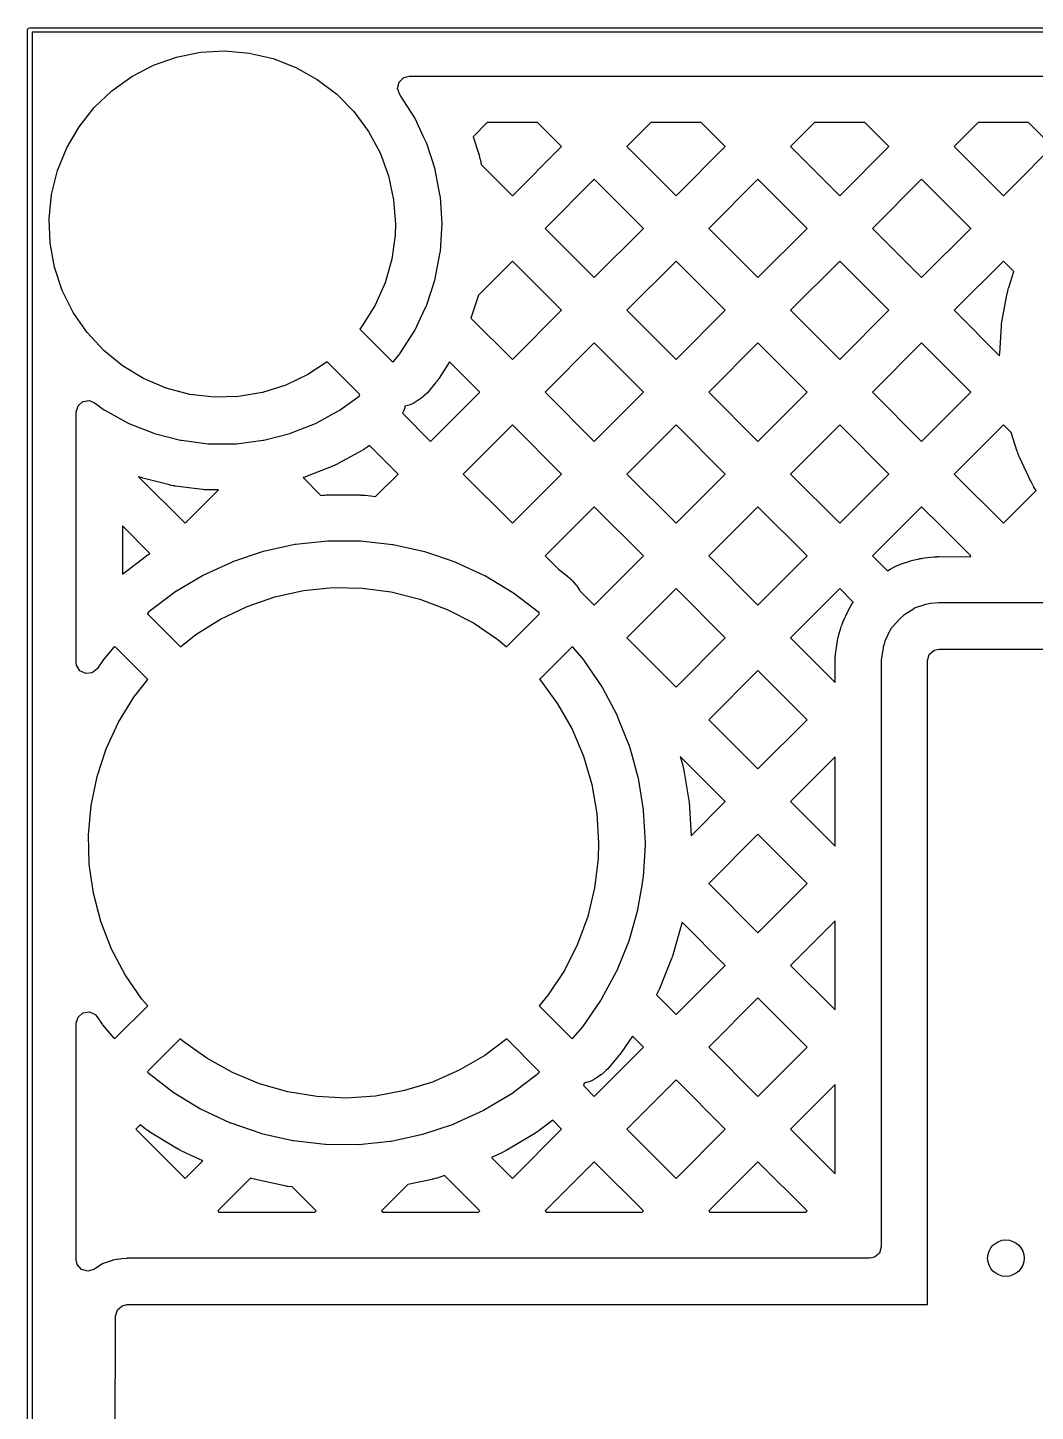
# Model space of a CAD drawing. Extents: x 54.1 to 108.3, y -71.2 to -40.8.
# Drawn here: x 54.06 to 65.12, y -56.02 to -40.84 of the extents above; entities that cross this region are included whole.
import ezdxf

# ---------------------------------------------------------------- set-up
doc = ezdxf.new("R2010")
doc.units = 0
doc.layers.add('BLACK', color=7, linetype='CONTINUOUS')

msp = doc.modelspace()

# ---------------------------------------------------------------- linework, layer by layer
at = {"layer": 'BLACK', "linetype": 'CONTINUOUS'}
for p, q in [((54.065, -40.87), (54.0723, -40.8523)), ((54.065, -71.17), (54.065, -40.87)), ((54.0723, -40.8523), (54.09, -40.845)), ((54.09, -40.845), (108.29, -40.845)), ((54.115, -40.895), (54.115, -71.145)), ((108.265, -40.895), (54.115, -40.895)), ((55.6986, -41.1673), (55.9619, -41.115)), ((55.9619, -41.115), (56.2298, -41.1002)), ((56.2298, -41.1002), (56.4972, -41.1234)), ((56.4972, -41.1234), (56.7587, -41.184)), ((55.2073, -41.38), (55.4454, -41.2563)), ((55.4454, -41.2563), (55.6986, -41.1673)), ((56.7587, -41.184), (57.009, -41.2808)), ((54.9889, -41.536), (55.2073, -41.38)), ((57.009, -41.2808), (57.2431, -41.412)), ((57.2431, -41.412), (57.4565, -41.5748)), ((58.1412, -41.442), (58.1921, -41.3926)), ((58.1921, -41.3926), (58.2509, -41.378)), ((58.2509, -41.378), (104.537, -41.378)), ((54.7947, -41.7213), (54.9889, -41.536)), ((57.4565, -41.5748), (57.6448, -41.766)), ((58.1251, -41.5112), (58.1412, -41.442)), ((58.1489, -41.5781), (58.1251, -41.5112)), ((58.1541, -41.5852), (58.1489, -41.5781)), ((54.6285, -41.932), (54.7947, -41.7213)), ((58.3122, -41.8343), (58.1541, -41.5852)), ((57.6448, -41.766), (57.8042, -41.9819)), ((58.316, -41.8412), (58.3122, -41.8343)), ((58.41, -42.0409), (58.316, -41.8412)), ((54.4937, -42.1641), (54.6285, -41.932)), ((57.8042, -41.9819), (57.9317, -42.2181)), ((59.1092, -41.884), (58.9523, -42.0409)), ((59.6607, -41.884), (59.1092, -41.884)), ((59.9252, -42.1485), (59.6607, -41.884)), ((60.9053, -41.884), (60.6408, -42.1485)), ((61.4568, -41.884), (60.9053, -41.884)), ((61.7213, -42.1485), (61.4568, -41.884)), ((62.7013, -41.884), (62.4369, -42.1485)), ((63.2528, -41.884), (62.7013, -41.884)), ((63.5173, -42.1485), (63.2528, -41.884)), ((64.4974, -41.884), (64.2329, -42.1485)), ((65.0489, -41.884), (64.4974, -41.884)), ((65.3134, -42.1485), (65.0489, -41.884)), ((54.393, -42.4129), (54.4937, -42.1641)), ((58.4416, -42.1082), (58.41, -42.0409)), ((58.4446, -42.1156), (58.4416, -42.1082)), ((58.5357, -42.3962), (58.4446, -42.1156)), ((58.9523, -42.0409), (59.0182, -42.2436)), ((59.385, -42.6887), (59.9252, -42.1485)), ((60.6408, -42.1485), (61.181, -42.6887)), ((61.181, -42.6887), (61.7213, -42.1485)), ((62.4369, -42.1485), (62.9771, -42.6887)), ((62.9771, -42.6887), (63.5173, -42.1485)), ((63.5173, -42.1485), (63.5173, -42.1485)), ((64.2329, -42.1485), (64.7731, -42.6887)), ((64.8867, -42.5752), (65.3134, -42.1485)), ((57.9317, -42.2181), (58.0246, -42.4699)), ((59.0182, -42.2436), (59.0194, -42.2474)), ((59.0194, -42.2474), (59.0238, -42.2627)), ((59.0238, -42.2627), (59.0249, -42.2665)), ((59.0249, -42.2665), (59.0288, -42.2819)), ((59.0288, -42.2819), (59.0297, -42.2857)), ((59.0297, -42.2857), (59.0332, -42.3013)), ((59.0332, -42.3013), (59.034, -42.3052)), ((59.034, -42.3052), (59.0417, -42.3454)), ((54.3283, -42.6733), (54.393, -42.4129)), ((58.0246, -42.4699), (58.081, -42.7323)), ((58.5377, -42.4039), (58.5357, -42.3962)), ((58.593, -42.6937), (58.5377, -42.4039)), ((59.0417, -42.3454), (59.385, -42.6887)), ((60.283, -42.5063), (59.7428, -43.0465)), ((60.8232, -43.0465), (60.283, -42.5063)), ((62.0791, -42.5063), (61.5388, -43.0465)), ((62.6193, -43.0465), (62.0791, -42.5063)), ((63.8751, -42.5063), (63.3349, -43.0465)), ((64.4153, -43.0465), (63.8751, -42.5063)), ((64.7731, -42.6887), (64.8867, -42.5752)), ((54.3009, -42.9403), (54.3283, -42.6733)), ((58.081, -42.7323), (58.1, -43)), ((58.594, -42.7016), (58.593, -42.6937)), ((58.6125, -42.996), (58.594, -42.7016)), ((54.3115, -43.2085), (54.3009, -42.9403)), ((58.1, -43), (58.0963, -43.1193)), ((58.594, -43.2984), (58.6098, -43.0465)), ((58.6098, -43.0465), (58.6125, -43.004)), ((58.6125, -43.004), (58.6125, -42.996)), ((59.7428, -43.0465), (60.283, -43.5867)), ((60.283, -43.5867), (60.8232, -43.0465)), ((61.5388, -43.0465), (62.0791, -43.5867)), ((62.0791, -43.5867), (62.6193, -43.0465)), ((62.6193, -43.0465), (62.6193, -43.0465)), ((63.3349, -43.0465), (63.8751, -43.5867)), ((63.8751, -43.5867), (64.4153, -43.0465)), ((54.3597, -43.4725), (54.3115, -43.2085)), ((58.0963, -43.1193), (58.0605, -43.3853)), ((58.0605, -43.3853), (57.9877, -43.6436)), ((58.5377, -43.5961), (58.593, -43.3063)), ((58.593, -43.3063), (58.594, -43.2984)), ((54.4446, -43.7271), (54.3597, -43.4725)), ((59.385, -43.4043), (59.0111, -43.7781)), ((59.9252, -43.9445), (59.385, -43.4043)), ((61.181, -43.4043), (60.6408, -43.9445)), ((61.7213, -43.9445), (61.181, -43.4043)), ((62.9771, -43.4043), (62.4369, -43.9445)), ((63.5173, -43.9445), (62.9771, -43.4043)), ((64.7731, -43.4043), (64.2329, -43.9445)), ((64.8884, -43.5195), (64.7731, -43.4043)), ((64.8318, -43.6936), (64.8884, -43.5195)), ((57.9877, -43.6436), (57.8792, -43.8891)), ((58.4446, -43.8844), (58.5357, -43.6038)), ((58.5357, -43.6038), (58.5377, -43.5961)), ((64.8262, -43.7127), (64.8306, -43.6974)), ((64.8306, -43.6974), (64.8318, -43.6936)), ((54.5646, -43.9672), (54.4446, -43.7271)), ((59.0111, -43.7781), (58.9295, -44.0293)), ((64.7592, -44.0528), (64.816, -43.7552)), ((64.816, -43.7552), (64.8168, -43.7513)), ((64.8168, -43.7513), (64.8203, -43.7357)), ((64.8203, -43.7357), (64.8212, -43.7319)), ((64.8212, -43.7319), (64.8251, -43.7165)), ((64.8251, -43.7165), (64.8262, -43.7127)), ((54.7172, -44.188), (54.5646, -43.9672)), ((57.8792, -43.8891), (57.7371, -44.1168)), ((58.3769, -44.0293), (58.4416, -43.8918)), ((58.4416, -43.8918), (58.4446, -43.8844)), ((59.385, -44.4847), (59.9252, -43.9445)), ((59.9252, -43.9445), (59.9252, -43.9445)), ((60.6408, -43.9445), (61.181, -44.4847)), ((61.181, -44.4847), (61.7213, -43.9445)), ((62.4369, -43.9445), (62.9771, -44.4847)), ((62.9771, -44.4847), (63.5173, -43.9445)), ((63.5173, -43.9445), (63.5173, -43.9445)), ((64.2329, -43.9445), (64.7315, -44.4431)), ((57.7371, -44.1168), (57.7092, -44.15)), ((57.7092, -44.15), (58.0601, -44.5009)), ((58.3122, -44.1657), (58.316, -44.1588)), ((58.316, -44.1588), (58.3769, -44.0293)), ((58.9295, -44.0293), (59.385, -44.4847)), ((64.7322, -44.4182), (64.7513, -44.1158)), ((64.7513, -44.1158), (64.7516, -44.1119)), ((64.7516, -44.1119), (64.7531, -44.096)), ((64.7531, -44.096), (64.7535, -44.0921)), ((64.7535, -44.0921), (64.7555, -44.0764)), ((64.7555, -44.0764), (64.7561, -44.0724)), ((64.7561, -44.0724), (64.7585, -44.0567)), ((64.7585, -44.0567), (64.7592, -44.0528)), ((54.8994, -44.385), (54.7172, -44.188)), ((58.1541, -44.4148), (58.3122, -44.1657)), ((60.283, -44.3023), (59.7428, -44.8425)), ((60.8232, -44.8425), (60.283, -44.3023)), ((62.0791, -44.3023), (61.5388, -44.8425)), ((62.6193, -44.8425), (62.0791, -44.3023)), ((63.8751, -44.3023), (63.3349, -44.8425)), ((64.4153, -44.8425), (63.8751, -44.3023)), ((55.1075, -44.5545), (54.8994, -44.385)), ((58.0835, -44.501), (58.1494, -44.4212)), ((58.1494, -44.4212), (58.1541, -44.4148)), ((64.7315, -44.4381), (64.7321, -44.4222)), ((64.7315, -44.4421), (64.7315, -44.4381)), ((64.7315, -44.4431), (64.7315, -44.4421)), ((64.7321, -44.4222), (64.7322, -44.4182)), ((55.3374, -44.6929), (55.1075, -44.5545)), ((57.3511, -44.5103), (57.1414, -44.6504)), ((57.7027, -44.862), (57.3511, -44.5103)), ((58.0601, -44.5009), (58.0734, -44.5082)), ((58.0734, -44.5082), (58.0835, -44.501)), ((58.6936, -44.509), (58.5792, -44.6893)), ((59.0272, -44.8425), (58.6936, -44.509)), ((55.5846, -44.7976), (55.3374, -44.6929)), ((57.1414, -44.6504), (56.8994, -44.7666)), ((58.5418, -44.7407), (58.4628, -44.8363)), ((58.5443, -44.7376), (58.5418, -44.7407)), ((58.5541, -44.725), (58.5443, -44.7376)), ((58.5565, -44.7219), (58.5541, -44.725)), ((58.5658, -44.7091), (58.5565, -44.7219)), ((58.5681, -44.7058), (58.5658, -44.7091)), ((58.577, -44.6926), (58.5681, -44.7058)), ((58.5792, -44.6893), (58.577, -44.6926)), ((55.844, -44.8663), (55.5846, -44.7976)), ((56.1105, -44.8979), (55.844, -44.8663)), ((56.3788, -44.8916), (56.1105, -44.8979)), ((56.6435, -44.8475), (56.3788, -44.8916)), ((56.8994, -44.7666), (56.6435, -44.8475)), ((57.496, -45.0348), (57.7012, -44.8857)), ((57.7012, -44.8857), (57.7097, -44.8748)), ((57.7097, -44.8748), (57.7027, -44.862)), ((58.3903, -44.9037), (58.3372, -44.9414)), ((58.403, -44.8933), (58.3903, -44.9037)), ((58.4515, -44.8482), (58.403, -44.8933)), ((58.4628, -44.8363), (58.4515, -44.8482)), ((58.487, -45.3828), (59.0272, -44.8425)), ((59.7428, -44.8425), (60.283, -45.3828)), ((60.283, -45.3828), (60.8232, -44.8425)), ((61.5388, -44.8425), (62.0791, -45.3828)), ((62.0791, -45.3828), (62.6193, -44.8425)), ((62.6193, -44.8425), (62.6193, -44.8425)), ((63.3349, -44.8425), (63.8751, -45.3828)), ((63.8751, -45.3828), (64.4153, -44.8425)), ((54.598, -45.0598), (54.618, -44.9917)), ((54.598, -47.8051), (54.598, -45.0598)), ((54.618, -44.9917), (54.6717, -44.9452)), ((54.6717, -44.9452), (54.7419, -44.9351)), ((54.7419, -44.9351), (54.7981, -44.9579)), ((54.7981, -44.9579), (54.904, -45.0348)), ((54.904, -45.0348), (54.9106, -45.0391)), ((54.9106, -45.0391), (55.1692, -45.1812)), ((57.4284, -45.0726), (57.4893, -45.0391)), ((57.4893, -45.0391), (57.496, -45.0348)), ((58.1914, -45.0431), (58.1768, -45.0726)), ((58.2026, -45.0091), (58.1914, -45.0431)), ((58.2048, -44.9967), (58.2026, -45.0091)), ((58.264, -44.9804), (58.2048, -44.9967)), ((58.2956, -44.9669), (58.264, -44.9804)), ((58.3291, -44.9467), (58.2956, -44.9669)), ((58.3372, -44.9414), (58.3291, -44.9467)), ((55.1692, -45.1812), (55.1764, -45.1846)), ((55.1764, -45.1846), (55.4507, -45.2932)), ((56.9493, -45.2932), (57.2236, -45.1846)), ((57.2236, -45.1846), (57.2308, -45.1812)), ((57.2308, -45.1812), (57.4284, -45.0726)), ((58.1768, -45.0726), (58.487, -45.3828)), ((59.385, -45.2003), (58.8448, -45.7406)), ((59.9252, -45.7406), (59.385, -45.2003)), ((61.181, -45.2003), (60.6408, -45.7406)), ((61.7213, -45.7406), (61.181, -45.2003)), ((62.9771, -45.2003), (62.4369, -45.7406)), ((63.5173, -45.7406), (62.9771, -45.2003)), ((64.7731, -45.2003), (64.2329, -45.7406)), ((64.8571, -45.2843), (64.7731, -45.2003)), ((55.4507, -45.2932), (55.4582, -45.2957)), ((55.4582, -45.2957), (55.7441, -45.369)), ((55.7441, -45.369), (55.7518, -45.3705)), ((55.7518, -45.3705), (56.0446, -45.4075)), ((56.3554, -45.4075), (56.6482, -45.3705)), ((56.6482, -45.3705), (56.6559, -45.369)), ((56.6559, -45.369), (56.9418, -45.2957)), ((56.9418, -45.2957), (56.9493, -45.2932)), ((64.9254, -45.4946), (64.8571, -45.2843)), ((56.0446, -45.4075), (56.0525, -45.408)), ((56.0525, -45.408), (56.3475, -45.408)), ((56.3475, -45.408), (56.3554, -45.4075)), ((57.7366, -45.4806), (57.4711, -45.6265)), ((57.74, -45.4786), (57.7366, -45.4806)), ((57.7538, -45.4705), (57.74, -45.4786)), ((57.7571, -45.4684), (57.7538, -45.4705)), ((57.7705, -45.4599), (57.7571, -45.4684)), ((57.7738, -45.4578), (57.7705, -45.4599)), ((57.787, -45.4488), (57.7738, -45.4578)), ((57.7902, -45.4465), (57.787, -45.4488)), ((57.8162, -45.4276), (57.7902, -45.4465)), ((58.1292, -45.7406), (57.8162, -45.4276)), ((64.9267, -45.4983), (64.9254, -45.4946)), ((64.9321, -45.5133), (64.9267, -45.4983)), ((64.9335, -45.517), (64.9321, -45.5133)), ((64.9393, -45.5317), (64.9335, -45.517)), ((57.4136, -45.6536), (57.1319, -45.7651)), ((57.4172, -45.6521), (57.4136, -45.6536)), ((57.4319, -45.6457), (57.4172, -45.6521)), ((57.4355, -45.6441), (57.4319, -45.6457)), ((57.4498, -45.6374), (57.4355, -45.6441)), ((57.4533, -45.6356), (57.4498, -45.6374)), ((57.4676, -45.6284), (57.4533, -45.6356)), ((57.4711, -45.6265), (57.4676, -45.6284)), ((64.9409, -45.5354), (64.9393, -45.5317)), ((64.9472, -45.55), (64.9409, -45.5354)), ((64.9488, -45.5536), (64.9472, -45.55)), ((65.0778, -45.8278), (64.9488, -45.5536)), ((55.2869, -45.7719), (55.2824, -45.7703)), ((55.2824, -45.7703), (55.7929, -46.2808)), ((55.2906, -45.7732), (55.2869, -45.7719)), ((55.3056, -45.7781), (55.2906, -45.7732)), ((55.3094, -45.7793), (55.3056, -45.7781)), ((55.3119, -45.78), (55.3094, -45.7793)), ((55.3248, -45.7837), (55.3119, -45.78)), ((55.3286, -45.7848), (55.3248, -45.7837)), ((55.6221, -45.8601), (55.3286, -45.7848)), ((57.0906, -45.7793), (57.0881, -45.78)), ((57.0881, -45.78), (57.2829, -45.9748)), ((57.0944, -45.7781), (57.0906, -45.7793)), ((57.1094, -45.7732), (57.0944, -45.7781)), ((57.1131, -45.7719), (57.1094, -45.7732)), ((57.1282, -45.7665), (57.1131, -45.7719)), ((57.1319, -45.7651), (57.1282, -45.7665)), ((57.8839, -45.9858), (58.1292, -45.7406)), ((58.8448, -45.7406), (59.385, -46.2808)), ((59.385, -46.2808), (59.9252, -45.7406)), ((59.9252, -45.7406), (59.9252, -45.7406)), ((60.6408, -45.7406), (61.181, -46.2808)), ((61.181, -46.2808), (61.7213, -45.7406)), ((62.4369, -45.7406), (62.9771, -46.2808)), ((62.9771, -46.2808), (63.5173, -45.7406)), ((63.5173, -45.7406), (63.5173, -45.7406)), ((64.2329, -45.7406), (64.7731, -46.2808)), ((65.0796, -45.8314), (65.0778, -45.8278)), ((55.6259, -45.8611), (55.6221, -45.8601)), ((55.6415, -45.8645), (55.6259, -45.8611)), ((55.6454, -45.8653), (55.6415, -45.8645)), ((55.6609, -45.8683), (55.6454, -45.8653)), ((55.6648, -45.869), (55.6609, -45.8683)), ((55.6806, -45.8715), (55.6648, -45.869)), ((55.6845, -45.872), (55.6806, -45.8715)), ((55.9851, -45.91), (55.6845, -45.872)), ((55.7929, -46.2808), (56.1597, -45.914)), ((55.989, -45.9104), (55.9851, -45.91)), ((56.0049, -45.9119), (55.989, -45.9104)), ((56.0088, -45.9123), (56.0049, -45.9119)), ((56.0246, -45.9132), (56.0088, -45.9123)), ((56.0286, -45.9134), (56.0246, -45.9132)), ((56.0445, -45.9139), (56.0286, -45.9134)), ((56.0485, -45.914), (56.0445, -45.9139)), ((56.1597, -45.914), (56.0485, -45.914)), ((57.2829, -45.9748), (57.3038, -45.9725)), ((57.3038, -45.9725), (57.3072, -45.9722)), ((57.3072, -45.9722), (57.3209, -45.9711)), ((57.3209, -45.9711), (57.3243, -45.9709)), ((57.3243, -45.9709), (57.338, -45.9702)), ((57.338, -45.9702), (57.3414, -45.9701)), ((57.3414, -45.9701), (57.3551, -45.9697)), ((57.3551, -45.9697), (57.3585, -45.9697)), ((57.3585, -45.9697), (57.7168, -45.9703)), ((57.7168, -45.9703), (57.7202, -45.9704)), ((57.7202, -45.9704), (57.734, -45.9708)), ((57.734, -45.9708), (57.7374, -45.9709)), ((57.7374, -45.9709), (57.751, -45.9717)), ((57.751, -45.9717), (57.7544, -45.9719)), ((57.7544, -45.9719), (57.7681, -45.973)), ((57.7681, -45.973), (57.7715, -45.9734)), ((57.7715, -45.9734), (57.8839, -45.9858)), ((64.7731, -46.2808), (65.1325, -45.9214)), ((65.0868, -45.8456), (65.0796, -45.8314)), ((65.0887, -45.8491), (65.0868, -45.8456)), ((65.0963, -45.8629), (65.0887, -45.8491)), ((65.0983, -45.8664), (65.0963, -45.8629)), ((65.1064, -45.8801), (65.0983, -45.8664)), ((65.1085, -45.8835), (65.1064, -45.8801)), ((65.1325, -45.9214), (65.1085, -45.8835)), ((60.283, -46.0984), (59.7428, -46.6386)), ((60.8232, -46.6386), (60.283, -46.0984)), ((62.0791, -46.0984), (61.5388, -46.6386)), ((62.6193, -46.6386), (62.0791, -46.0984)), ((63.8751, -46.0984), (63.3349, -46.6386)), ((64.1011, -46.3244), (63.8751, -46.0984)), ((55.4071, -46.6106), (55.104, -46.3075)), ((55.104, -46.3075), (55.104, -46.8376)), ((64.4153, -46.6386), (64.1011, -46.3244)), ((56.998, -46.5145), (56.6546, -46.5894)), ((57.0047, -46.5134), (56.998, -46.5145)), ((57.3542, -46.476), (57.0047, -46.5134)), ((57.361, -46.4757), (57.3542, -46.476)), ((57.7125, -46.4763), (57.361, -46.4757)), ((57.7193, -46.4767), (57.7125, -46.4763)), ((58.0687, -46.5153), (57.7193, -46.4767)), ((58.0754, -46.5164), (58.0687, -46.5153)), ((58.4186, -46.5924), (58.0754, -46.5164)), ((55.104, -46.8376), (55.3732, -46.6339)), ((55.3732, -46.6339), (55.376, -46.6319)), ((55.376, -46.6319), (55.3872, -46.6239)), ((55.3872, -46.6239), (55.39, -46.622)), ((55.39, -46.622), (55.4013, -46.6144)), ((55.4013, -46.6144), (55.4041, -46.6125)), ((55.4041, -46.6125), (55.4071, -46.6106)), ((56.3084, -46.7052), (55.989, -46.8521)), ((56.3147, -46.7027), (56.3084, -46.7052)), ((56.648, -46.5912), (56.3147, -46.7027)), ((56.6546, -46.5894), (56.648, -46.5912)), ((58.4251, -46.5943), (58.4186, -46.5924)), ((58.5561, -46.6386), (58.4251, -46.5943)), ((58.7581, -46.707), (58.5561, -46.6386)), ((58.7644, -46.7095), (58.7581, -46.707)), ((59.0832, -46.8575), (58.7644, -46.7095)), ((59.7428, -46.6386), (59.8926, -46.7884)), ((60.283, -47.1788), (60.8232, -46.6386)), ((61.5388, -46.6386), (62.0791, -47.1788)), ((62.0791, -47.1788), (62.6193, -46.6386)), ((62.6193, -46.6386), (62.6193, -46.6386)), ((63.3349, -46.6386), (63.4993, -46.803)), ((63.6062, -46.7439), (63.6356, -46.732)), ((63.6356, -46.732), (63.643, -46.7293)), ((63.643, -46.7293), (63.7465, -46.6949)), ((63.7465, -46.6949), (63.7497, -46.6939)), ((63.7497, -46.6939), (63.7627, -46.69)), ((63.7627, -46.69), (63.766, -46.689)), ((63.766, -46.689), (63.779, -46.6855)), ((63.779, -46.6855), (63.7823, -46.6846)), ((63.7823, -46.6846), (63.7956, -46.6813)), ((63.7956, -46.6813), (63.7989, -46.6806)), ((63.7989, -46.6806), (63.8514, -46.6692)), ((63.8514, -46.6692), (63.8547, -46.6685)), ((63.8547, -46.6685), (63.8681, -46.666)), ((63.8681, -46.666), (63.8715, -46.6654)), ((63.8715, -46.6654), (63.8848, -46.6633)), ((63.8848, -46.6633), (63.8882, -46.6628)), ((63.8882, -46.6628), (63.9017, -46.661)), ((63.9017, -46.661), (63.9051, -46.6606)), ((63.9051, -46.6606), (64.0135, -46.649)), ((64.0135, -46.649), (64.0169, -46.6487)), ((64.0169, -46.6487), (64.0305, -46.6476)), ((64.0305, -46.6476), (64.0338, -46.6474)), ((64.0338, -46.6474), (64.0474, -46.6467)), ((64.0474, -46.6467), (64.0507, -46.6466)), ((64.0507, -46.6466), (64.0644, -46.6462)), ((64.0644, -46.6462), (64.0678, -46.6462)), ((64.0678, -46.6462), (64.4072, -46.6467)), ((64.4072, -46.6467), (64.4153, -46.6386)), ((55.983, -46.8553), (55.6814, -47.0358)), ((55.989, -46.8521), (55.983, -46.8553)), ((59.0892, -46.8607), (59.0832, -46.8575)), ((59.3902, -47.0422), (59.0892, -46.8607)), ((59.8926, -46.7884), (59.9848, -46.8586)), ((59.9848, -46.8586), (59.9874, -46.8607)), ((59.9874, -46.8607), (59.9982, -46.8693)), ((59.9982, -46.8693), (60.0008, -46.8715)), ((60.0008, -46.8715), (60.0112, -46.8804)), ((60.0112, -46.8804), (60.0137, -46.8826)), ((60.0137, -46.8826), (60.0239, -46.8918)), ((63.4993, -46.803), (63.5291, -46.7838)), ((63.5291, -46.7838), (63.5358, -46.7798)), ((63.5358, -46.7798), (63.5636, -46.7643)), ((63.5636, -46.7643), (63.5706, -46.7607)), ((63.5706, -46.7607), (63.599, -46.7471)), ((63.599, -46.7471), (63.6062, -46.7439)), ((55.6758, -47.0396), (55.3954, -47.2516)), ((55.6814, -47.0358), (55.6758, -47.0396)), ((56.778, -47.0871), (57.093, -47.0185)), ((57.093, -47.0185), (57.4137, -46.9865)), ((57.4137, -46.9865), (57.7361, -46.9915)), ((57.7361, -46.9915), (58.0557, -47.0336)), ((58.0557, -47.0336), (58.3683, -47.1121)), ((59.3958, -47.0461), (59.3902, -47.0422)), ((60.0239, -46.8918), (60.0265, -46.8941)), ((60.0265, -46.8941), (60.0349, -46.9022)), ((60.0349, -46.9022), (60.0447, -46.9126)), ((60.0447, -46.9126), (60.0818, -46.9567)), ((60.0818, -46.9567), (60.0903, -46.9682)), ((60.0903, -46.9682), (60.1216, -47.0155)), ((60.1216, -47.0155), (60.1247, -47.0205)), ((60.1247, -47.0205), (60.283, -47.1788)), ((61.181, -46.9964), (60.6408, -47.5366)), ((61.7213, -47.5366), (61.181, -46.9964)), ((62.9771, -46.9964), (62.4369, -47.5366)), ((63.1254, -47.1447), (62.9771, -46.9964)), ((56.1821, -47.3303), (56.473, -47.1916)), ((56.473, -47.1916), (56.778, -47.0871)), ((58.3683, -47.1121), (58.6699, -47.2261)), ((59.6754, -47.2591), (59.3958, -47.0461)), ((63.0764, -47.2252), (63.0938, -47.1934)), ((63.0938, -47.1934), (63.0984, -47.1856)), ((63.0984, -47.1856), (63.1177, -47.1555)), ((63.1177, -47.1555), (63.1229, -47.1481)), ((63.1229, -47.1481), (63.1254, -47.1447)), ((63.8872, -47.1814), (63.8026, -47.2095)), ((63.9028, -47.1762), (63.8872, -47.1814)), ((63.9061, -47.1751), (63.9028, -47.1762)), ((63.9028, -47.1762), (63.9028, -47.1762)), ((63.927, -47.1706), (63.9061, -47.1751)), ((63.9553, -47.1644), (63.927, -47.1706)), ((63.9586, -47.1637), (63.9553, -47.1644)), ((63.9553, -47.1644), (63.9553, -47.1644)), ((63.974, -47.1621), (63.9586, -47.1637)), ((64.0636, -47.1526), (63.974, -47.1621)), ((64.067, -47.1522), (64.0636, -47.1526)), ((64.0636, -47.1526), (64.0636, -47.1526)), ((64.0704, -47.1522), (64.067, -47.1522)), ((71.7237, -47.1641), (64.0704, -47.1522)), ((64.0704, -47.1522), (64.0704, -47.1522)), ((55.389, -47.2572), (55.3809, -47.2709)), ((55.3809, -47.2709), (55.381, -47.2717)), ((55.381, -47.2717), (55.386, -47.2798)), ((55.386, -47.2798), (55.7418, -47.6356)), ((55.3902, -47.256), (55.389, -47.2572)), ((55.3954, -47.2516), (55.3902, -47.256)), ((55.909, -47.5016), (56.1821, -47.3303)), ((58.6699, -47.2261), (58.9563, -47.3739)), ((59.32, -47.6358), (59.6738, -47.282)), ((59.6738, -47.282), (59.6814, -47.268)), ((59.6768, -47.2603), (59.6754, -47.2591)), ((59.6813, -47.2671), (59.6768, -47.2603)), ((59.6814, -47.268), (59.6813, -47.2671)), ((63.0123, -47.3648), (63.0724, -47.2332)), ((63.0724, -47.2332), (63.0764, -47.2252)), ((63.6273, -47.3342), (63.5326, -47.4434)), ((63.6352, -47.3273), (63.6273, -47.3342)), ((63.6776, -47.2906), (63.6352, -47.3273)), ((63.681, -47.2877), (63.6776, -47.2906)), ((63.6776, -47.2906), (63.6776, -47.2906)), ((63.7559, -47.2395), (63.681, -47.2877)), ((63.796, -47.2138), (63.7559, -47.2395)), ((63.8026, -47.2095), (63.796, -47.2138)), ((63.796, -47.2138), (63.796, -47.2138)), ((58.9563, -47.3739), (59.2239, -47.5537)), ((62.9671, -47.5005), (62.9871, -47.4324)), ((62.9871, -47.4324), (62.9884, -47.4281)), ((62.9884, -47.4281), (62.9941, -47.4109)), ((62.9941, -47.4109), (62.9956, -47.4067)), ((62.9956, -47.4067), (63.0019, -47.3898)), ((63.0019, -47.3898), (63.0036, -47.3856)), ((63.0036, -47.3856), (63.0105, -47.3689)), ((63.0105, -47.3689), (63.0123, -47.3648)), ((63.5326, -47.4434), (63.4726, -47.575)), ((55.0088, -47.6436), (54.9014, -47.7693)), ((55.0185, -47.6368), (55.0088, -47.6436)), ((55.032, -47.6442), (55.0185, -47.6368)), ((55.3821, -47.9943), (55.032, -47.6442)), ((55.7418, -47.6356), (55.909, -47.5016)), ((59.2239, -47.5537), (59.32, -47.6358)), ((60.0314, -47.6428), (59.682, -47.9922)), ((60.0417, -47.6367), (60.0314, -47.6428)), ((60.0546, -47.6452), (60.0417, -47.6367)), ((60.1676, -47.7785), (60.0546, -47.6452)), ((60.6408, -47.5366), (61.181, -48.0769)), ((61.181, -48.0769), (61.7213, -47.5366)), ((62.4369, -47.5366), (62.926, -48.0258)), ((62.9311, -47.7142), (62.9517, -47.5711)), ((62.9517, -47.5711), (62.9524, -47.5666)), ((62.9524, -47.5666), (62.9557, -47.5488)), ((62.9557, -47.5488), (62.9565, -47.5444)), ((62.9565, -47.5444), (62.9604, -47.5268)), ((62.9604, -47.5268), (62.9614, -47.5224)), ((62.9614, -47.5224), (62.9659, -47.5049)), ((62.9659, -47.5049), (62.9671, -47.5005)), ((63.4519, -47.6475), (63.4326, -47.7817)), ((63.4526, -47.6431), (63.4519, -47.6475)), ((63.4519, -47.6475), (63.4519, -47.6475)), ((63.4544, -47.6367), (63.4526, -47.6431)), ((63.4667, -47.595), (63.4544, -47.6367)), ((63.4726, -47.575), (63.4667, -47.595)), ((54.8973, -47.7747), (54.8281, -47.8761)), ((54.9014, -47.7693), (54.8973, -47.7747)), ((60.1717, -47.7839), (60.1676, -47.7785)), ((60.3688, -48.0749), (60.1717, -47.7839)), ((62.926, -47.7862), (62.9261, -47.7817)), ((62.926, -48.0258), (62.926, -47.7862)), ((62.9261, -47.7817), (62.9267, -47.7636)), ((62.9267, -47.7636), (62.927, -47.7591)), ((62.927, -47.7591), (62.9282, -47.7412)), ((62.9282, -47.7412), (62.9286, -47.7367)), ((62.9286, -47.7367), (62.9306, -47.7187)), ((62.9306, -47.7187), (62.9311, -47.7142)), ((63.4326, -47.7818), (63.432, -47.7862)), ((63.432, -47.7862), (63.432, -54.216)), ((63.4326, -47.7817), (63.4326, -47.7818)), ((63.94, -47.7862), (63.96, -47.7181)), ((63.94, -54.85), (63.94, -47.7862)), ((63.96, -47.7181), (64.0137, -47.6716)), ((64.0137, -47.6716), (64.0662, -47.6602)), ((64.0662, -47.6602), (71.723, -47.6721)), ((54.6022, -47.8373), (54.598, -47.8051)), ((54.6389, -47.898), (54.6022, -47.8373)), ((54.7027, -47.9293), (54.6389, -47.898)), ((54.7732, -47.9211), (54.7027, -47.9293)), ((54.8281, -47.8761), (54.7732, -47.9211)), ((62.0791, -47.8944), (61.5388, -48.4346)), ((62.6193, -48.4346), (62.0791, -47.8944)), ((55.2318, -48.186), (55.3821, -47.9943)), ((59.682, -47.9922), (59.6884, -47.9992)), ((59.6884, -47.9992), (59.8793, -48.259)), ((60.3723, -48.0808), (60.3688, -48.0749)), ((60.5367, -48.3914), (60.3723, -48.0808)), ((55.0633, -48.4609), (55.2318, -48.186)), ((59.8793, -48.259), (60.039, -48.539)), ((60.5396, -48.3976), (60.5367, -48.3914)), ((60.5543, -48.4346), (60.5396, -48.3976)), ((54.9276, -48.7533), (55.0633, -48.4609)), ((60.039, -48.539), (60.1655, -48.8355)), ((60.6696, -48.7242), (60.5543, -48.4346)), ((61.5388, -48.4346), (62.0791, -48.9749)), ((62.0791, -48.9749), (62.6193, -48.4346)), ((54.8264, -49.0593), (54.9276, -48.7533)), ((60.1655, -48.8355), (60.257, -49.1446)), ((60.6717, -48.7306), (60.6696, -48.7242)), ((60.7015, -48.838), (60.6717, -48.7306)), ((60.7657, -49.0693), (60.7015, -48.838)), ((61.7213, -49.3327), (61.2266, -48.838)), ((61.2266, -48.838), (61.2542, -48.9374)), ((62.926, -48.8435), (62.4369, -49.3327)), ((62.926, -49.8218), (62.926, -48.8435)), ((61.2542, -48.9374), (61.255, -48.9407)), ((61.255, -48.9407), (61.2584, -48.954)), ((61.2584, -48.954), (61.2591, -48.9573)), ((61.2591, -48.9573), (61.2621, -48.9706)), ((61.2621, -48.9706), (61.2627, -48.974)), ((61.2627, -48.974), (61.2653, -48.9875)), ((61.2653, -48.9875), (61.2659, -48.9908)), ((61.2659, -48.9908), (61.3238, -49.3444)), ((54.761, -49.375), (54.8264, -49.0593)), ((60.257, -49.1446), (60.3124, -49.4622)), ((60.7671, -49.076), (60.7657, -49.0693)), ((60.8239, -49.4228), (60.7671, -49.076)), ((54.7324, -49.696), (54.761, -49.375)), ((60.3124, -49.4622), (60.331, -49.784)), ((60.8247, -49.4296), (60.8239, -49.4228)), ((60.8438, -49.7822), (60.8247, -49.4296)), ((61.3238, -49.3444), (61.3243, -49.3478)), ((61.3243, -49.3478), (61.3262, -49.3614)), ((61.3262, -49.3614), (61.3266, -49.3648)), ((61.3266, -49.3648), (61.3281, -49.3784)), ((61.3281, -49.3784), (61.3284, -49.3818)), ((61.3284, -49.3818), (61.3295, -49.3955)), ((61.3295, -49.3955), (61.3297, -49.3988)), ((61.3297, -49.3988), (61.3465, -49.7075)), ((61.3465, -49.7075), (61.7213, -49.3327)), ((62.4369, -49.3327), (62.926, -49.8218)), ((54.7408, -50.0183), (54.7324, -49.696)), ((62.0791, -49.6905), (61.5388, -50.2307)), ((62.6193, -50.2307), (62.0791, -49.6905)), ((60.331, -49.784), (60.3255, -49.9598)), ((60.8221, -50.1614), (60.8437, -49.8089)), ((60.8437, -49.8089), (60.8438, -49.8053)), ((60.8439, -49.7858), (60.8438, -49.7822)), ((60.8438, -49.8053), (60.8439, -49.7858)), ((54.7862, -50.3374), (54.7408, -50.0183)), ((60.3255, -49.9598), (60.2867, -50.2798)), ((60.8106, -50.2307), (60.8213, -50.1681)), ((60.8213, -50.1681), (60.8221, -50.1614)), ((54.868, -50.6492), (54.7862, -50.3374)), ((60.2867, -50.2798), (60.2115, -50.5933)), ((60.7621, -50.5146), (60.8106, -50.2307)), ((61.5388, -50.2307), (62.0791, -50.7709)), ((62.0791, -50.7709), (62.6193, -50.2307)), ((60.6643, -50.8593), (60.7606, -50.5212)), ((60.7606, -50.5212), (60.7621, -50.5146)), ((54.9851, -50.9496), (54.868, -50.6492)), ((60.2115, -50.5933), (60.1007, -50.896)), ((61.2482, -50.6566), (61.15, -51.0012)), ((61.2484, -50.6558), (61.2482, -50.6566)), ((61.7213, -51.1287), (61.2484, -50.6558)), ((62.926, -50.6396), (62.4369, -51.1287)), ((62.926, -51.6179), (62.926, -50.6396)), ((55.136, -51.2345), (54.9851, -50.9496)), ((60.1007, -50.896), (59.9559, -51.184)), ((60.5298, -51.1914), (60.6621, -50.8657)), ((60.6621, -50.8657), (60.6643, -50.8593)), ((61.1322, -51.0529), (60.9974, -51.3849)), ((61.1334, -51.0498), (61.1322, -51.0529)), ((61.1383, -51.0369), (61.1334, -51.0498)), ((61.1394, -51.0337), (61.1383, -51.0369)), ((61.1439, -51.0208), (61.1394, -51.0337)), ((61.1449, -51.0175), (61.1439, -51.0208)), ((61.149, -51.0044), (61.1449, -51.0175)), ((61.15, -51.0012), (61.149, -51.0044)), ((61.181, -51.669), (61.7213, -51.1287)), ((62.4369, -51.1287), (62.926, -51.6179)), ((55.3186, -51.5001), (55.136, -51.2345)), ((59.9559, -51.184), (59.7789, -51.4534)), ((60.3897, -51.4524), (60.5269, -51.1976)), ((60.5269, -51.1976), (60.5298, -51.1914)), ((60.9741, -51.4344), (60.9644, -51.4524)), ((60.9757, -51.4314), (60.9741, -51.4344)), ((60.9818, -51.4192), (60.9757, -51.4314)), ((60.9833, -51.4161), (60.9818, -51.4192)), ((60.9891, -51.4038), (60.9833, -51.4161)), ((60.9905, -51.4006), (60.9891, -51.4038)), ((60.9961, -51.3881), (60.9905, -51.4006)), ((60.9974, -51.3849), (60.9961, -51.3881)), ((55.0306, -51.9252), (55.3824, -51.5734)), ((55.3824, -51.5734), (55.3186, -51.5001)), ((59.7789, -51.4534), (59.679, -51.5728)), ((59.679, -51.5728), (60.03, -51.9238)), ((60.1577, -51.8025), (60.3568, -51.5128)), ((60.3568, -51.5128), (60.3603, -51.507)), ((60.3603, -51.507), (60.3897, -51.4524)), ((60.9644, -51.4524), (61.181, -51.669)), ((62.0791, -51.4865), (61.5388, -52.0268)), ((62.6193, -52.0267), (62.0791, -51.4865)), ((54.598, -51.7637), (54.618, -51.6956)), ((54.618, -51.6956), (54.6717, -51.6491)), ((54.6717, -51.6491), (54.7419, -51.639)), ((54.7419, -51.639), (54.8065, -51.6685)), ((54.8065, -51.6685), (54.8286, -51.6934)), ((54.8286, -51.6934), (54.8833, -51.7749)), ((54.598, -54.3575), (54.598, -51.7637)), ((54.8833, -51.7749), (54.8874, -51.7803)), ((54.8874, -51.7803), (55.0074, -51.9228)), ((60.0532, -51.9245), (60.1535, -51.8079)), ((60.1535, -51.8079), (60.1577, -51.8025)), ((55.0074, -51.9228), (55.0202, -51.9313)), ((55.0202, -51.9313), (55.0306, -51.9252)), ((55.7403, -51.9339), (55.3878, -52.2864)), ((55.7689, -51.96), (55.7403, -51.9339)), ((56.0307, -52.1481), (55.7689, -51.96)), ((59.3224, -51.9346), (59.0805, -52.1162)), ((59.6755, -52.2877), (59.3224, -51.9346)), ((60.03, -51.9238), (60.0436, -51.9312)), ((60.0436, -51.9312), (60.0532, -51.9245)), ((60.283, -52.567), (60.8232, -52.0268)), ((60.7013, -51.9048), (60.5728, -52.0919)), ((60.8232, -52.0268), (60.7013, -51.9048)), ((61.5388, -52.0268), (62.0791, -52.567)), ((62.0791, -52.567), (62.6193, -52.0267)), ((56.3124, -52.3049), (56.0307, -52.1481)), ((59.0805, -52.1162), (58.8022, -52.2788)), ((60.5394, -52.1353), (60.4264, -52.2666)), ((60.5415, -52.1327), (60.5394, -52.1353)), ((60.5502, -52.122), (60.5415, -52.1327)), ((60.5523, -52.1193), (60.5502, -52.122)), ((60.5607, -52.1086), (60.5523, -52.1193)), ((60.5627, -52.1058), (60.5607, -52.1086)), ((60.5708, -52.0947), (60.5627, -52.1058)), ((60.5728, -52.0919), (60.5708, -52.0947)), ((55.3878, -52.2864), (55.3802, -52.3004)), ((55.3802, -52.3004), (55.3802, -52.3015)), ((55.3802, -52.3015), (55.3827, -52.3052)), ((55.3827, -52.3052), (55.6566, -52.5154)), ((56.6102, -52.4283), (56.3124, -52.3049)), ((58.8022, -52.2788), (58.507, -52.4084)), ((59.4926, -52.4478), (59.6577, -52.3238)), ((59.6577, -52.3238), (59.663, -52.3195)), ((59.663, -52.3195), (59.6726, -52.3104)), ((59.6726, -52.3104), (59.6807, -52.2967)), ((59.6807, -52.296), (59.6755, -52.2877)), ((59.6807, -52.2967), (59.6807, -52.296)), ((60.3556, -52.3305), (60.3041, -52.3664)), ((60.368, -52.3207), (60.3556, -52.3305)), ((60.4154, -52.2779), (60.368, -52.3207)), ((60.4264, -52.2666), (60.4154, -52.2779)), ((56.9202, -52.5166), (56.6102, -52.4283)), ((58.1989, -52.5032), (57.8819, -52.5619)), ((58.507, -52.4084), (58.1989, -52.5032)), ((59.3767, -52.5349), (59.4926, -52.4478)), ((60.1736, -52.4198), (60.1638, -52.4478)), ((60.1638, -52.4478), (60.283, -52.567)), ((60.2339, -52.4033), (60.1736, -52.4198)), ((60.2649, -52.3901), (60.2339, -52.4033)), ((60.2965, -52.3713), (60.2649, -52.3901)), ((60.3041, -52.3664), (60.2965, -52.3713)), ((61.181, -52.3845), (60.6408, -52.9248)), ((61.7213, -52.9248), (61.181, -52.3845)), ((62.926, -52.4356), (62.4369, -52.9248)), ((62.926, -53.4139), (62.926, -52.4356)), ((55.6566, -52.5154), (55.6623, -52.5193)), ((55.6623, -52.5193), (55.9626, -52.7019)), ((57.2383, -52.5687), (56.9202, -52.5166)), ((57.5603, -52.5838), (57.2383, -52.5687)), ((57.8819, -52.5619), (57.5603, -52.5838)), ((59.0688, -52.7181), (59.371, -52.5387)), ((59.371, -52.5387), (59.3767, -52.5349)), ((55.9626, -52.7019), (55.9686, -52.7051)), ((55.9686, -52.7051), (56.2869, -52.8542)), ((58.7429, -52.867), (59.0627, -52.7213)), ((59.0627, -52.7213), (59.0688, -52.7181)), ((55.2988, -52.8786), (55.2526, -52.9248)), ((55.2526, -52.9248), (55.7929, -53.465)), ((55.3513, -52.9189), (55.2988, -52.8786)), ((55.354, -52.921), (55.3513, -52.9189)), ((55.3652, -52.929), (55.354, -52.921)), ((55.3679, -52.931), (55.3652, -52.929)), ((55.3792, -52.9387), (55.3679, -52.931)), ((55.382, -52.9406), (55.3792, -52.9387)), ((55.3936, -52.948), (55.382, -52.9406)), ((55.3965, -52.9498), (55.3936, -52.948)), ((55.7026, -53.136), (55.3965, -52.9498)), ((56.2869, -52.8542), (56.2932, -52.8567)), ((56.2932, -52.8567), (56.6257, -52.9706)), ((58.4028, -52.9799), (58.7365, -52.8695)), ((58.7365, -52.8695), (58.7429, -52.867)), ((59.385, -53.465), (59.9252, -52.9248)), ((59.661, -52.9535), (59.6497, -52.961)), ((59.6638, -52.9515), (59.661, -52.9535)), ((59.675, -52.9436), (59.6638, -52.9515)), ((59.6777, -52.9416), (59.675, -52.9436)), ((59.8287, -52.8282), (59.6777, -52.9416)), ((59.9252, -52.9248), (59.8287, -52.8282)), ((60.6408, -52.9248), (61.181, -53.465)), ((61.181, -53.465), (61.7213, -52.9248)), ((62.4369, -52.9248), (62.926, -53.4139)), ((56.6257, -52.9706), (56.6323, -52.9724)), ((56.6323, -52.9724), (56.9752, -53.0497)), ((56.9752, -53.0497), (56.9819, -53.0509)), ((56.9819, -53.0509), (57.3311, -53.0906)), ((57.3311, -53.0906), (57.3379, -53.091)), ((57.3379, -53.091), (57.6894, -53.0929)), ((57.6894, -53.0929), (57.6962, -53.0926)), ((57.6962, -53.0926), (58.0459, -53.0564)), ((58.0459, -53.0564), (58.0526, -53.0554)), ((58.0526, -53.0554), (58.3963, -52.9817)), ((58.3963, -52.9817), (58.4028, -52.9799)), ((59.6323, -52.972), (59.3242, -53.155)), ((59.6352, -52.9702), (59.6323, -52.972)), ((59.6468, -52.9629), (59.6352, -52.9702)), ((59.6497, -52.961), (59.6468, -52.9629)), ((55.7056, -53.1377), (55.7026, -53.136)), ((55.7175, -53.1445), (55.7056, -53.1377)), ((55.7205, -53.1462), (55.7175, -53.1445)), ((55.7325, -53.1526), (55.7205, -53.1462)), ((55.7355, -53.1542), (55.7325, -53.1526)), ((55.7478, -53.1604), (55.7355, -53.1542)), ((55.7509, -53.1619), (55.7478, -53.1604)), ((55.9075, -53.2352), (55.7509, -53.1619)), ((55.9859, -53.272), (55.9075, -53.2352)), ((59.2757, -53.1803), (59.1552, -53.2352)), ((59.1552, -53.2352), (59.385, -53.465)), ((59.2788, -53.1789), (59.2757, -53.1803)), ((59.2911, -53.1728), (59.2788, -53.1789)), ((59.2941, -53.1713), (59.2911, -53.1728)), ((59.3062, -53.165), (59.2941, -53.1713)), ((59.3092, -53.1633), (59.3062, -53.165)), ((59.3212, -53.1567), (59.3092, -53.1633)), ((59.3242, -53.155), (59.3212, -53.1567)), ((55.7929, -53.465), (55.9859, -53.272)), ((60.283, -53.2826), (59.7428, -53.8228)), ((60.8232, -53.8228), (60.283, -53.2826)), ((62.0791, -53.2826), (61.5388, -53.8228)), ((62.6193, -53.8228), (62.0791, -53.2826)), ((56.5101, -53.4634), (56.1507, -53.8228)), ((56.5144, -53.4645), (56.5101, -53.4634)), ((56.5177, -53.4653), (56.5144, -53.4645)), ((56.8673, -53.5441), (56.5177, -53.4653)), ((56.8706, -53.5448), (56.8673, -53.5441)), ((56.8841, -53.5474), (56.8706, -53.5448)), ((56.8874, -53.5481), (56.8841, -53.5474)), ((56.9009, -53.5503), (56.8874, -53.5481)), ((56.9042, -53.5509), (56.9009, -53.5503)), ((56.9179, -53.5528), (56.9042, -53.5509)), ((56.9212, -53.5532), (56.9179, -53.5528)), ((56.9667, -53.5584), (56.9212, -53.5532)), ((57.2311, -53.8228), (56.9667, -53.5584)), ((58.236, -53.5335), (57.9467, -53.8228)), ((58.5057, -53.4757), (58.236, -53.5335)), ((58.509, -53.475), (58.5057, -53.4757)), ((58.5223, -53.4717), (58.509, -53.475)), ((58.5256, -53.4709), (58.5223, -53.4717)), ((58.5388, -53.4673), (58.5256, -53.4709)), ((58.5421, -53.4664), (58.5388, -53.4673)), ((58.5552, -53.4624), (58.5421, -53.4664)), ((58.5585, -53.4614), (58.5552, -53.4624)), ((58.6391, -53.4347), (58.5585, -53.4614)), ((59.0272, -53.8228), (58.6391, -53.4347)), ((56.1507, -53.8228), (56.1639, -53.836)), ((56.1639, -53.836), (57.2179, -53.836)), ((57.2179, -53.836), (57.2311, -53.8228)), ((57.9467, -53.8228), (57.9599, -53.836)), ((57.9599, -53.836), (59.014, -53.836)), ((59.014, -53.836), (59.0272, -53.8228)), ((59.7428, -53.8228), (59.756, -53.836)), ((59.756, -53.836), (60.81, -53.836)), ((60.81, -53.836), (60.8232, -53.8228)), ((61.5388, -53.8228), (61.552, -53.836)), ((61.552, -53.836), (62.6061, -53.836)), ((62.6061, -53.836), (62.6193, -53.8228)), ((63.412, -54.2841), (63.3583, -54.3306)), ((63.432, -54.216), (63.412, -54.2841)), ((54.6092, -54.4095), (54.598, -54.3575)), ((54.6555, -54.4633), (54.6092, -54.4095)), ((54.7236, -54.4835), (54.6555, -54.4633)), ((54.7918, -54.4637), (54.7236, -54.4835)), ((54.8874, -54.4027), (54.7918, -54.4637)), ((54.894, -54.3985), (54.8874, -54.4027)), ((54.8874, -54.4027), (54.8874, -54.4027)), ((54.9471, -54.3809), (54.894, -54.3985)), ((54.9932, -54.3657), (54.9471, -54.3809)), ((54.9964, -54.3647), (54.9932, -54.3657)), ((54.9932, -54.3657), (54.9932, -54.3657)), ((54.9997, -54.364), (54.9964, -54.3647)), ((55.0451, -54.3541), (54.9997, -54.364)), ((54.9997, -54.364), (54.9997, -54.364)), ((55.0484, -54.3534), (55.0451, -54.3541)), ((55.0451, -54.3541), (55.0451, -54.3541)), ((55.0986, -54.3481), (55.0484, -54.3534)), ((55.1523, -54.3424), (55.0986, -54.3481)), ((55.1556, -54.342), (55.1523, -54.3424)), ((55.1523, -54.3424), (55.1523, -54.3424)), ((63.306, -54.342), (55.1556, -54.342)), ((63.3583, -54.3306), (63.306, -54.342)), ((55.0296, -54.9756), (55.0498, -54.9075)), ((55.0498, -54.9075), (55.1036, -54.8612)), ((55.1036, -54.8612), (55.1556, -54.85)), ((55.1556, -54.85), (63.94, -54.85)), ((55.0145, -59.791), (55.0296, -54.9756))]:
    msp.add_line(p, q, dxfattribs=at)
at = {"layer": 'BLACK'}
msp.add_circle((64.8, -54.34), 0.2, dxfattribs=at)

doc.saveas('drawing.dxf')
